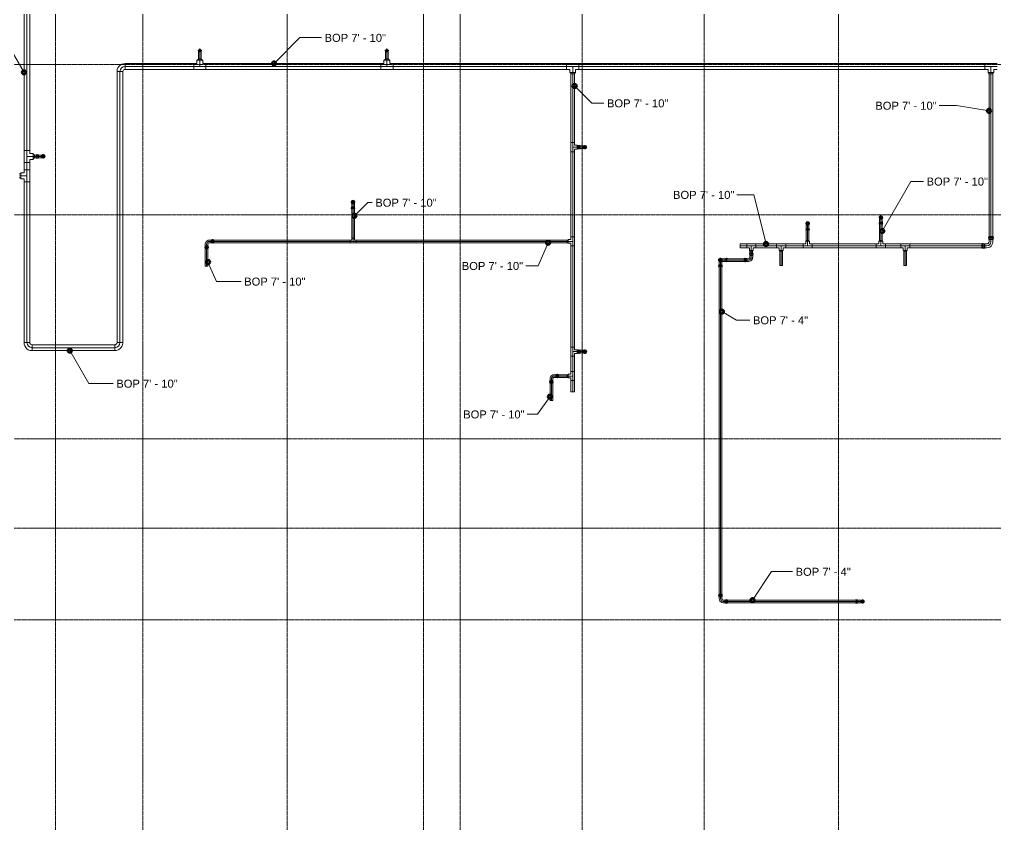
# Model space of a CAD drawing. Header units: inches. Extents: x -3648 to 241, y -496 to 1784.
# Drawn here: x -3072.6 to -2592.8, y -100.6 to 295 of the extents above; entities that cross this region are included whole.
import ezdxf

# ---------------------------------------------------------------- set-up
doc = ezdxf.new("R2010")
doc.units = ezdxf.units.IN
doc.header["$MEASUREMENT"] = 0
doc.linetypes.add('Grid Line', pattern=[0.875, 0.5, -0.125, 0.125, -0.125])
for name, color, linetype, lineweight in [('G-ANNO-DIMS', 251, 'Continuous', 9), ('P-PIPE', 1, 'Continuous', 9), ('P-PIPE-CNTR', 1, 'Continuous', 9), ('S-GRID', 8, 'Continuous', 9)]:
    doc.layers.add(name, color=color, linetype=linetype, lineweight=lineweight)
doc.styles.add('Arial', font='arial.ttf', dxfattribs={"height": 3.934132})

# ---------------------------------------------------------------- blocks, each defined once
blk = doc.blocks.new('Victaulic-VicPress316-Elbow 90-45deg Style P568_P571 - Standard-V2-THIRD LEVEL')
at = {"layer": 'P-PIPE'}
for p, q in [((-3203.81, 730.05), (-3203.81, 729.6)), ((-3203.7, 731.1), (-3203.7, 730.16)), ((-3203.7, 730.27), (-3203.7, 728.97)), ((-3203.05, 730.16), (-3203.7, 730.16)), ((-3203.7, 730.16), (-3203.05, 730.16)), ((-3203.05, 732.49), (-3203.05, 732.49)), ((-3203.05, 732.49), (-3203.05, 731.1)), ((-3203.05, 731.1), (-3203.05, 730.16)), ((-3203.05, 730.27), (-3203.05, 730.27)), ((-3203.05, 730.27), (-3203.05, 730.27)), ((-3202.39, 730.16), (-3203.05, 730.16)), ((-3203.05, 730.16), (-3202.39, 730.16)), ((-3203.05, 729.6), (-3203.05, 729.6)), ((-3203.05, 729.6), (-3203.05, 729.6)), ((-3202.39, 730.16), (-3202.39, 731.1)), ((-3202.39, 728.97), (-3202.39, 730.27)), ((-3202.28, 729.6), (-3202.28, 730.05)), ((-3203.81, 729.31), (-3203.81, 728.97)), ((-3203.05, 729.31), (-3203.05, 729.31)), ((-3203.05, 729.31), (-3203.05, 729.31)), ((-3203.05, 728.97), (-3203.05, 728.97)), ((-3203.05, 728.97), (-3203.05, 728.97)), ((-3203.05, 728.97), (-3203.05, 728.97)), ((-3203.05, 728.97), (-3203.05, 728.97)), ((-3202.28, 728.97), (-3202.28, 729.31))]:
    blk.add_line(p, q, dxfattribs=at)
at = {"layer": 'P-PIPE', "flags": 128}
for points in [[(-3203.05, 733.4), (-3203.45, 733.31), (-3203.76, 733.05), (-3203.94, 732.68), (-3203.93, 732.27), (-3203.75, 731.91), (-3203.42, 731.66), (-3203.05, 731.58)], [(-3203.81, 729.31), (-3203.93, 729.38), (-3203.94, 729.51), (-3203.83, 729.6), (-3203.81, 729.6)], [(-3203.05, 733.26), (-3203.41, 733.16), (-3203.69, 732.91), (-3203.81, 732.56), (-3203.75, 732.19), (-3203.52, 731.89), (-3203.18, 731.74), (-3203.05, 731.72)], [(-3203.81, 730.05), (-3203.72, 730.25), (-3203.7, 730.27)], [(-3203.81, 729.6), (-3203.72, 729.6), (-3203.47, 729.6), (-3203.11, 729.6), (-3203.05, 729.6)], [(-3203.05, 729.6), (-3203.41, 729.6), (-3203.69, 729.6), (-3203.81, 729.6), (-3203.81, 729.6)], [(-3203.7, 732.49), (-3203.7, 732.4), (-3203.7, 732.13), (-3203.7, 731.73), (-3203.7, 731.24), (-3203.7, 731.1)], [(-3203.05, 731.58), (-3202.65, 731.67), (-3202.33, 731.93), (-3202.15, 732.3), (-3202.16, 732.71), (-3202.35, 733.07), (-3202.67, 733.32), (-3203.05, 733.4)], [(-3203.05, 731.72), (-3202.68, 731.82), (-3202.41, 732.07), (-3202.28, 732.42), (-3202.34, 732.79), (-3202.57, 733.09), (-3202.91, 733.24), (-3203.05, 733.26)], [(-3202.28, 729.6), (-3202.37, 729.6), (-3202.62, 729.6), (-3202.98, 729.6), (-3203.05, 729.6)], [(-3203.05, 729.6), (-3202.68, 729.6), (-3202.41, 729.6), (-3202.28, 729.6), (-3202.28, 729.6)], [(-3202.39, 731.1), (-3202.39, 731.6), (-3202.39, 732.03), (-3202.39, 732.34), (-3202.39, 732.48), (-3202.39, 732.49)], [(-3202.39, 730.27), (-3202.28, 730.08), (-3202.28, 730.05)], [(-3202.28, 729.6), (-3202.16, 729.53), (-3202.15, 729.39), (-3202.26, 729.31), (-3202.28, 729.31)], [(-3203.81, 729.31), (-3203.72, 729.31), (-3203.47, 729.31), (-3203.11, 729.31), (-3203.05, 729.31)], [(-3203.05, 729.31), (-3203.41, 729.31), (-3203.69, 729.31), (-3203.81, 729.31), (-3203.81, 729.31)], [(-3202.28, 729.31), (-3202.37, 729.31), (-3202.62, 729.31), (-3202.98, 729.31), (-3203.05, 729.31)], [(-3203.05, 729.31), (-3202.68, 729.31), (-3202.41, 729.31), (-3202.28, 729.31), (-3202.28, 729.31)]]:
    blk.add_lwpolyline(points, dxfattribs=at)
at = {"layer": 'P-PIPE'}
for radius, start, end in [(0.767, 90, 270), (0.767, 90, 270), (0.767, 90, 270), (0.658, 90, 270), (0.658, 90, 270), (0.658, 90, 180), (0.658, 180, 270), (0.766, 270, 90), (0.766, 270, 90), (0.766, 270, 90), (0.658, 270, 90), (0.657, 270, 90), (0.658, 0, 90), (0.658, 270, 0)]:
    blk.add_arc((-3203.05, 732.49), radius, start, end, dxfattribs=at)
blk = doc.blocks.new('Victaulic-VicPress316-Elbow 90-45deg Style P568_P571 - Standard-523083-THIRD LEVEL')
at = {"layer": 'P-PIPE'}
for p, q in [((-3178.28, 1233.46), (-3178.28, 1232.52)), ((-3177.63, 1234.85), (-3177.63, 1234.85)), ((-3177.63, 1233.46), (-3177.63, 1234.85)), ((-3177.63, 1233.46), (-3177.63, 1232.52)), ((-3176.97, 1232.52), (-3176.97, 1233.46)), ((-3178.39, 1232.42), (-3178.39, 1231.96)), ((-3178.39, 1231.67), (-3178.39, 1231.33)), ((-3178.28, 1232.63), (-3178.28, 1231.33)), ((-3178.28, 1232.52), (-3177.63, 1232.52)), ((-3177.63, 1232.52), (-3178.28, 1232.52)), ((-3177.63, 1232.63), (-3177.63, 1232.63)), ((-3177.63, 1232.63), (-3177.63, 1232.63)), ((-3177.63, 1232.52), (-3176.97, 1232.52)), ((-3176.97, 1232.52), (-3177.63, 1232.52)), ((-3177.63, 1231.96), (-3177.63, 1231.96)), ((-3177.63, 1231.96), (-3177.63, 1231.96)), ((-3177.63, 1231.67), (-3177.63, 1231.67)), ((-3177.63, 1231.67), (-3177.63, 1231.67)), ((-3177.63, 1231.33), (-3177.63, 1231.33)), ((-3177.63, 1231.33), (-3177.63, 1231.33)), ((-3177.63, 1231.33), (-3177.63, 1231.33)), ((-3177.63, 1231.33), (-3177.63, 1231.33)), ((-3176.97, 1231.33), (-3176.97, 1232.63)), ((-3176.86, 1231.96), (-3176.86, 1232.42)), ((-3176.86, 1231.33), (-3176.86, 1231.67))]:
    blk.add_line(p, q, dxfattribs=at)
at = {"layer": 'P-PIPE', "flags": 128}
for points in [[(-3177.63, 1235.77), (-3178.02, 1235.67), (-3178.34, 1235.42), (-3178.52, 1235.05), (-3178.51, 1234.64), (-3178.32, 1234.27), (-3178, 1234.02), (-3177.63, 1233.94)], [(-3177.63, 1235.62), (-3177.99, 1235.53), (-3178.27, 1235.28), (-3178.39, 1234.92), (-3178.33, 1234.55), (-3178.1, 1234.25), (-3177.76, 1234.1), (-3177.63, 1234.09)], [(-3178.28, 1234.85), (-3178.28, 1234.76), (-3178.28, 1234.5), (-3178.28, 1234.09), (-3178.28, 1233.61), (-3178.28, 1233.46)], [(-3177.63, 1233.94), (-3177.23, 1234.04), (-3176.91, 1234.29), (-3176.73, 1234.66), (-3176.74, 1235.07), (-3176.93, 1235.44), (-3177.25, 1235.69), (-3177.63, 1235.77)], [(-3177.63, 1234.09), (-3177.26, 1234.18), (-3176.98, 1234.43), (-3176.86, 1234.79), (-3176.92, 1235.16), (-3177.15, 1235.46), (-3177.49, 1235.61), (-3177.63, 1235.62)], [(-3176.97, 1233.46), (-3176.97, 1233.96), (-3176.97, 1234.39), (-3176.97, 1234.7), (-3176.97, 1234.85), (-3176.97, 1234.85)], [(-3178.39, 1231.67), (-3178.51, 1231.74), (-3178.52, 1231.88), (-3178.41, 1231.96), (-3178.39, 1231.96)], [(-3178.39, 1232.42), (-3178.3, 1232.62), (-3178.28, 1232.63)], [(-3178.39, 1231.96), (-3178.3, 1231.96), (-3178.05, 1231.96), (-3177.69, 1231.96), (-3177.63, 1231.96)], [(-3177.63, 1231.96), (-3177.99, 1231.96), (-3178.27, 1231.96), (-3178.39, 1231.96), (-3178.39, 1231.96)], [(-3178.39, 1231.67), (-3178.3, 1231.67), (-3178.05, 1231.67), (-3177.69, 1231.67), (-3177.63, 1231.67)], [(-3177.63, 1231.67), (-3177.99, 1231.67), (-3178.27, 1231.67), (-3178.39, 1231.67), (-3178.39, 1231.67)], [(-3176.86, 1231.96), (-3176.95, 1231.96), (-3177.2, 1231.96), (-3177.56, 1231.96), (-3177.63, 1231.96)], [(-3177.63, 1231.96), (-3177.26, 1231.96), (-3176.98, 1231.96), (-3176.86, 1231.96), (-3176.86, 1231.96)], [(-3176.86, 1231.67), (-3176.95, 1231.67), (-3177.2, 1231.67), (-3177.56, 1231.67), (-3177.63, 1231.67)], [(-3177.63, 1231.67), (-3177.26, 1231.67), (-3176.98, 1231.67), (-3176.86, 1231.67), (-3176.86, 1231.67)], [(-3176.97, 1232.63), (-3176.86, 1232.44), (-3176.86, 1232.42)], [(-3176.86, 1231.96), (-3176.74, 1231.9), (-3176.73, 1231.76), (-3176.84, 1231.67), (-3176.86, 1231.67)]]:
    blk.add_lwpolyline(points, dxfattribs=at)
at = {"layer": 'P-PIPE'}
for radius, start, end in [(0.766, 90, 270), (0.766, 90, 270), (0.766, 90, 270), (0.658, 90, 270), (0.657, 90, 270), (0.658, 90, 180), (0.658, 180, 270), (0.767, 270, 90), (0.767, 270, 90), (0.767, 270, 90), (0.658, 270, 90), (0.658, 270, 90), (0.658, 0, 90), (0.658, 270, 0)]:
    blk.add_arc((-3177.63, 1234.85), radius, start, end, dxfattribs=at)
blk = doc.blocks.new('Victaulic-VicPress316-Elbow 90-45deg Style P568_P571 - Standard-V1-THIRD LEVEL')
at = {"layer": 'P-PIPE'}
for p, q in [((-3.18, 0.77), (-3.52, 0.77)), ((-3.52, 0.77), (-3.52, -0.77)), ((-3.52, -0.77), (-3.52, 0.77)), ((-2.22, 0.66), (-3.52, 0.66)), ((-3.52, -0.66), (-3.52, 0.66)), ((-3.52, 0.66), (-3.52, -0.66)), ((-3.18, -0.77), (-3.18, 0.77)), ((-3.18, 0.77), (-3.18, -0.77)), ((-2.44, 0.77), (-2.89, 0.77)), ((-2.89, -0.77), (-2.89, 0.77)), ((-2.89, 0.77), (-2.89, -0.77)), ((-1.39, 0.66), (-2.33, 0.66)), ((-2.33, 0), (-2.33, 0.66)), ((-2.33, 0.66), (-2.33, 0)), ((-2.22, -0.66), (-2.22, 0.66)), ((-2.22, 0.66), (-2.22, -0.66)), ((-0.77, 3.52), (-0.77, 3.18)), ((0.77, 3.52), (-0.77, 3.52)), ((-0.77, 3.52), (0.77, 3.52)), ((-0.77, 3.18), (0.77, 3.18)), ((0.77, 3.18), (-0.77, 3.18)), ((-0.77, 2.89), (-0.77, 2.44)), ((-0.77, 2.89), (0.77, 2.89)), ((0.77, 2.89), (-0.77, 2.89)), ((-0.66, 3.52), (-0.66, 2.22)), ((-0.66, 3.52), (0.66, 3.52)), ((0.66, 3.52), (-0.66, 3.52)), ((-0.66, 2.33), (-0.66, 1.39)), ((0, 2.33), (-0.66, 2.33)), ((-0.66, 2.33), (0, 2.33)), ((-0.66, 2.22), (0.66, 2.22)), ((0.66, 2.22), (-0.66, 2.22)), ((0, 2.33), (0.66, 2.33)), ((0.66, 2.33), (0, 2.33)), ((0, 1.39), (0, 2.33)), ((0.66, 2.22), (0.66, 3.52)), ((0.66, 1.39), (0.66, 2.33)), ((0.77, 3.18), (0.77, 3.52)), ((0.77, 2.44), (0.77, 2.89)), ((-3.52, -0.66), (-2.22, -0.66)), ((-3.52, -0.77), (-3.18, -0.77)), ((-2.89, -0.77), (-2.44, -0.77)), ((-2.33, 0), (-2.33, -0.66)), ((-2.33, -0.66), (-2.33, 0)), ((-1.39, 0), (-2.33, 0)), ((-2.33, -0.66), (-1.39, -0.66))]:
    blk.add_line(p, q, dxfattribs=at)
at = {"layer": 'P-PIPE', "flags": 128}
for points in [[(-3.18, 0.77), (-3.11, 0.89), (-2.98, 0.9), (-2.89, 0.79), (-2.89, 0.77)], [(-3.18, 0.77), (-3.18, 0.67), (-3.18, 0.42), (-3.18, 0.07), (-3.18, -0.3), (-3.18, -0.6), (-3.18, -0.75), (-3.18, -0.77)], [(-3.18, -0.77), (-3.18, -0.67), (-3.18, -0.42), (-3.18, -0.07), (-3.18, 0.3), (-3.18, 0.6), (-3.18, 0.75), (-3.18, 0.77)], [(-2.89, -0.77), (-2.89, -0.67), (-2.89, -0.42), (-2.89, -0.07), (-2.89, 0.3), (-2.89, 0.6), (-2.89, 0.75), (-2.89, 0.77)], [(-2.89, 0.77), (-2.89, 0.67), (-2.89, 0.42), (-2.89, 0.07), (-2.89, -0.3), (-2.89, -0.6), (-2.89, -0.75), (-2.89, -0.77)], [(-2.44, 0.77), (-2.24, 0.68), (-2.22, 0.66)], [(-0.66, 1.39), (-0.75, 1.04), (-1, 0.77), (-1.35, 0.66), (-1.39, 0.66)], [(-1.39, -0.66), (-0.78, -0.56), (-0.23, -0.29), (0.22, 0.13), (0.53, 0.67), (0.65, 1.27), (0.66, 1.39)], [(-0.77, 2.89), (-0.89, 2.96), (-0.9, 3.1), (-0.79, 3.18), (-0.77, 3.18)], [(0.77, 3.18), (0.67, 3.18), (0.42, 3.18), (0.07, 3.18), (-0.3, 3.18), (-0.6, 3.18), (-0.75, 3.18), (-0.77, 3.18)], [(-0.77, 3.18), (-0.67, 3.18), (-0.42, 3.18), (-0.07, 3.18), (0.3, 3.18), (0.6, 3.18), (0.75, 3.18), (0.77, 3.18)], [(-0.77, 2.89), (-0.67, 2.89), (-0.42, 2.89), (-0.07, 2.89), (0.3, 2.89), (0.6, 2.89), (0.75, 2.89), (0.77, 2.89)], [(0.77, 2.89), (0.67, 2.89), (0.42, 2.89), (0.07, 2.89), (-0.3, 2.89), (-0.6, 2.89), (-0.75, 2.89), (-0.77, 2.89)], [(-0.66, 2.22), (-0.77, 2.41), (-0.77, 2.44)], [(0.77, 2.44), (0.68, 2.24), (0.66, 2.22)], [(0.77, 3.18), (0.89, 3.11), (0.9, 2.98), (0.79, 2.89), (0.77, 2.89)], [(-2.89, -0.77), (-2.96, -0.89), (-3.1, -0.9), (-3.18, -0.79), (-3.18, -0.77)], [(-2.22, -0.66), (-2.41, -0.77), (-2.44, -0.77)]]:
    blk.add_lwpolyline(points, dxfattribs=at)
at = {"layer": 'P-PIPE'}
blk.add_arc((-1.39, 1.39), 1.39, 270, 0, dxfattribs=at)
blk = doc.blocks.new('Elbow - Welded - Generic - Standard-1127339-THIRD LEVEL')
at = {"layer": 'P-PIPE'}
for p, q in [((-2.52, -1.44), (-2.52, 1.44)), ((-2.52, 1.44), (-2.52, -1.44)), ((1.44, 2.52), (-1.44, 2.52)), ((-1.44, 2.52), (1.44, 2.52))]:
    blk.add_line(p, q, dxfattribs=at)
at = {"layer": 'P-PIPE', "flags": 128}
for points in [[(-1.44, 2.52), (-1.53, 2.08), (-1.79, 1.72), (-2.18, 1.49), (-2.52, 1.44)], [(-2.52, -1.44), (-1.67, -1.34), (-0.85, -1.07), (-0.12, -0.62), (0.51, -0.03), (0.99, 0.68), (1.3, 1.48), (1.43, 2.33), (1.44, 2.52)]]:
    blk.add_lwpolyline(points, dxfattribs=at)
blk = doc.blocks.new('Victaulic-VicPress316-Elbow 90-45deg Style P568_P571 - Standard-1125944-THIRD LEVEL')
at = {"layer": 'P-PIPE'}
for p, q in [((-4.17, 1.06), (-4.55, 1.06)), ((-4.55, 1.06), (-4.55, -1.06)), ((-4.55, -1.06), (-4.55, 1.06)), ((-3.07, 0.95), (-4.55, 0.95)), ((-4.55, -0.95), (-4.55, 0.95)), ((-4.55, 0.95), (-4.55, -0.95)), ((-4.17, -1.06), (-4.17, 1.06)), ((-4.17, 1.06), (-4.17, -1.06)), ((-3.29, 1.06), (-3.85, 1.06)), ((-3.85, -1.06), (-3.85, 1.06)), ((-3.85, 1.06), (-3.85, -1.06)), ((-2.02, 0.95), (-3.18, 0.95)), ((-3.18, 0), (-3.18, 0.95)), ((-3.18, 0.95), (-3.18, 0)), ((-3.07, -0.95), (-3.07, 0.95)), ((-3.07, 0.95), (-3.07, -0.95)), ((-1.06, 4.55), (-1.06, 4.17)), ((1.06, 4.55), (-1.06, 4.55)), ((-1.06, 4.55), (1.06, 4.55)), ((-1.06, 4.17), (1.06, 4.17)), ((1.06, 4.17), (-1.06, 4.17)), ((-1.06, 3.85), (-1.06, 3.29)), ((-1.06, 3.85), (1.06, 3.85)), ((1.06, 3.85), (-1.06, 3.85)), ((-0.95, 4.55), (-0.95, 3.07)), ((-0.95, 4.55), (0.95, 4.55)), ((0.95, 4.55), (-0.95, 4.55)), ((-0.95, 3.18), (-0.95, 2.02)), ((0, 3.18), (-0.95, 3.18)), ((-0.95, 3.18), (0, 3.18)), ((-0.95, 3.07), (0.95, 3.07)), ((0.95, 3.07), (-0.95, 3.07)), ((0, 3.18), (0.95, 3.18)), ((0.95, 3.18), (0, 3.18)), ((0, 2.02), (0, 3.18)), ((0.95, 3.07), (0.95, 4.55)), ((0.95, 2.02), (0.95, 3.18)), ((1.06, 4.17), (1.06, 4.55)), ((1.06, 3.29), (1.06, 3.85)), ((-4.55, -0.95), (-3.07, -0.95)), ((-4.55, -1.06), (-4.17, -1.06)), ((-3.85, -1.06), (-3.29, -1.06)), ((-3.18, 0), (-3.18, -0.95)), ((-3.18, -0.95), (-3.18, 0)), ((-2.02, 0), (-3.18, 0)), ((-3.18, -0.95), (-2.02, -0.95))]:
    blk.add_line(p, q, dxfattribs=at)
at = {"layer": 'P-PIPE', "flags": 128}
for points in [[(-4.17, 1.06), (-4.1, 1.2), (-3.94, 1.21), (-3.85, 1.08), (-3.85, 1.06)], [(-4.17, 1.06), (-4.17, 0.97), (-4.17, 0.71), (-4.17, 0.32), (-4.17, -0.12), (-4.17, -0.54), (-4.17, -0.86), (-4.17, -1.04), (-4.17, -1.06)], [(-4.17, -1.06), (-4.17, -0.97), (-4.17, -0.71), (-4.17, -0.32), (-4.17, 0.12), (-4.17, 0.54), (-4.17, 0.86), (-4.17, 1.04), (-4.17, 1.06)], [(-3.85, -1.06), (-3.85, -0.97), (-3.85, -0.71), (-3.85, -0.32), (-3.85, 0.12), (-3.85, 0.54), (-3.85, 0.86), (-3.85, 1.04), (-3.85, 1.06)], [(-3.85, 1.06), (-3.85, 0.97), (-3.85, 0.71), (-3.85, 0.32), (-3.85, -0.12), (-3.85, -0.54), (-3.85, -0.86), (-3.85, -1.04), (-3.85, -1.06)], [(-3.29, 1.06), (-3.09, 0.97), (-3.07, 0.95)], [(-0.95, 2.02), (-1.04, 1.58), (-1.3, 1.22), (-1.69, 1), (-2.02, 0.95)], [(-2.02, -0.95), (-1.28, -0.86), (-0.59, -0.58), (0.02, -0.15), (0.49, 0.43), (0.81, 1.1), (0.94, 1.83), (0.95, 2.02)], [(-1.06, 3.85), (-1.2, 3.92), (-1.21, 4.08), (-1.08, 4.17), (-1.06, 4.17)], [(1.06, 4.17), (0.97, 4.17), (0.71, 4.17), (0.32, 4.17), (-0.12, 4.17), (-0.54, 4.17), (-0.86, 4.17), (-1.04, 4.17), (-1.06, 4.17)], [(-1.06, 4.17), (-0.97, 4.17), (-0.71, 4.17), (-0.32, 4.17), (0.12, 4.17), (0.54, 4.17), (0.86, 4.17), (1.04, 4.17), (1.06, 4.17)], [(-1.06, 3.85), (-0.97, 3.85), (-0.71, 3.85), (-0.32, 3.85), (0.12, 3.85), (0.54, 3.85), (0.86, 3.85), (1.04, 3.85), (1.06, 3.85)], [(1.06, 3.85), (0.97, 3.85), (0.71, 3.85), (0.32, 3.85), (-0.12, 3.85), (-0.54, 3.85), (-0.86, 3.85), (-1.04, 3.85), (-1.06, 3.85)], [(-0.95, 3.07), (-1.06, 3.26), (-1.06, 3.29)], [(1.06, 3.29), (0.97, 3.09), (0.95, 3.07)], [(1.06, 4.17), (1.2, 4.1), (1.21, 3.94), (1.08, 3.85), (1.06, 3.85)], [(-3.85, -1.06), (-3.92, -1.2), (-4.08, -1.21), (-4.17, -1.08), (-4.17, -1.06)], [(-3.07, -0.95), (-3.26, -1.06), (-3.29, -1.06)]]:
    blk.add_lwpolyline(points, dxfattribs=at)
at = {"layer": 'P-PIPE'}
blk.add_arc((-2.02, 2.02), 2.02, 270, 0, dxfattribs=at)

msp = doc.modelspace()

# ---------------------------------------------------------------- linework, layer by layer
at = {"layer": 'G-ANNO-DIMS'}
for p, q in [((-3070.43, 269.05), (-3079.91, 285.47)), ((-2947.51, 273.44), (-2934.8, 286.14)), ((-2934.8, 286.14), (-2924.15, 286.14)), ((-2799.7, 262.4), (-2791.24, 253.94)), ((-2791.24, 253.94), (-2785.31, 253.94)), ((-2611.99, 252.78), (-2620.43, 252.78)), ((-2595.95, 250.16), (-2611.99, 252.78)), ((-2648.49, 191.07), (-2634.39, 215.5)), ((-2634.39, 215.5), (-2628.16, 215.5)), ((-2711.53, 208.95), (-2719.88, 208.95)), ((-2705.61, 184.75), (-2711.53, 208.95)), ((-2907.99, 198.54), (-2901.42, 205.11)), ((-2901.42, 205.11), (-2899.23, 205.11)), ((-2812.77, 185.34), (-2817.6, 174.01)), ((-2979.99, 175.86), (-2975.86, 166.33)), ((-2817.6, 174.01), (-2823.75, 174.01)), ((-2975.86, 166.33), (-2963.69, 166.33)), ((-2727.34, 151.49), (-2720.13, 147.32)), ((-2720.13, 147.32), (-2713.54, 147.32)), ((-3047.92, 132.3), (-3038.6, 116.16)), ((-3038.6, 116.16), (-3026.56, 116.16)), ((-2811.81, 109.68), (-2817.89, 101.05)), ((-2817.89, 101.05), (-2823.04, 101.05)), ((-2712.24, 9.66), (-2702.84, 23.69)), ((-2702.84, 23.69), (-2692.56, 23.69))]:
    msp.add_line(p, q, dxfattribs=at)
at = {"layer": 'G-ANNO-DIMS', "lineweight": 50}
for centre in [(-2947.51, 273.44), (-3070.43, 269.05), (-2799.7, 262.4), (-2595.95, 250.16), (-2907.99, 198.54), (-2648.49, 191.07), (-2812.77, 185.34), (-2705.61, 184.75), (-2979.99, 175.86), (-2727.34, 151.49), (-3047.92, 132.3), (-2811.81, 109.68), (-2712.24, 9.66)]:
    msp.add_circle(centre, 1, dxfattribs=at)
at = {"layer": 'P-PIPE'}
for p, q in [((-3070.43, 396.75), (-3070.43, 230.73)), ((-3067.56, 230.73), (-3067.56, 396.75)), ((-2984.66, 279.74), (-2984.66, 275.65)), ((-2984.66, 279.74), (-2983.34, 279.74)), ((-2983.34, 275.65), (-2983.34, 279.74)), ((-2892.66, 279.74), (-2892.66, 275.65)), ((-2892.66, 279.74), (-2891.34, 279.74)), ((-2891.34, 275.65), (-2891.34, 279.74)), ((-2985.44, 274.99), (-2985.44, 273.44)), ((-2982.56, 274.99), (-2985.44, 274.99)), ((-2985.44, 274.99), (-2982.56, 274.99)), ((-2984.56, 275.65), (-2985.31, 274.99)), ((-2984.66, 275.65), (-2983.34, 275.65)), ((-2982.69, 274.99), (-2983.44, 275.65)), ((-2982.56, 273.44), (-2982.56, 274.99)), ((-2893.44, 274.99), (-2893.44, 273.44)), ((-2890.56, 274.99), (-2893.44, 274.99)), ((-2893.44, 274.99), (-2890.56, 274.99)), ((-2892.56, 275.65), (-2893.31, 274.99)), ((-2892.66, 275.65), (-2891.34, 275.65)), ((-2890.69, 274.99), (-2891.44, 275.65)), ((-2890.56, 273.44), (-2890.56, 274.99)), ((-3024.7, 269.48), (-3024.7, 136.25)), ((-3024.7, 269.48), (-3021.83, 269.48)), ((-3021.83, 136.25), (-3021.83, 269.48)), ((-2986.99, 273.44), (-3020.74, 273.44)), ((-3020.74, 273.44), (-3020.74, 270.56)), ((-3020.74, 270.56), (-2986.99, 270.56)), ((-2985.44, 273.44), (-2986.99, 273.44)), ((-2986.99, 273.44), (-2986.99, 270.56)), ((-2986.99, 270.56), (-2986.99, 273.44)), ((-2986.99, 273.44), (-2986.99, 270.56)), ((-2986.99, 270.56), (-2981.01, 270.56)), ((-2981.01, 273.44), (-2982.56, 273.44)), ((-2981.01, 273.44), (-2981.01, 270.56)), ((-2981.01, 270.56), (-2981.01, 273.44)), ((-2894.99, 273.44), (-2981.01, 273.44)), ((-2981.01, 270.56), (-2981.01, 273.44)), ((-2981.01, 270.56), (-2894.99, 270.56)), ((-2893.44, 273.44), (-2894.99, 273.44)), ((-2894.99, 273.44), (-2894.99, 270.56)), ((-2894.99, 270.56), (-2894.99, 273.44)), ((-2894.99, 270.56), (-2894.99, 273.44)), ((-2894.99, 270.56), (-2889.01, 270.56)), ((-2889.01, 273.44), (-2890.56, 273.44)), ((-2889.01, 273.44), (-2889.01, 270.56)), ((-2889.01, 270.56), (-2889.01, 273.44)), ((-2803.64, 273.44), (-2889.01, 273.44)), ((-2889.01, 270.56), (-2889.01, 273.44)), ((-2889.01, 270.56), (-2803.64, 270.56)), ((-2797.66, 273.44), (-2803.64, 273.44)), ((-2803.64, 270.56), (-2803.64, 273.44)), ((-2803.64, 273.44), (-2803.64, 270.56)), ((-2803.64, 270.56), (-2803.64, 273.44)), ((-2803.64, 270.56), (-2802.09, 270.56)), ((-2802.09, 270.56), (-2802.09, 269.01)), ((-2799.21, 269.01), (-2802.09, 269.01)), ((-2802.09, 269.01), (-2799.21, 269.01)), ((-2801.96, 269.01), (-2801.46, 268.35)), ((-2799.84, 268.35), (-2799.34, 269.01)), ((-2799.21, 270.56), (-2797.66, 270.56)), ((-2799.21, 269.01), (-2799.21, 270.56)), ((-2797.66, 270.56), (-2797.66, 273.44)), ((-2797.66, 273.44), (-2797.66, 270.56)), ((-2597.99, 273.44), (-2797.66, 273.44)), ((-2797.66, 270.56), (-2797.66, 273.44)), ((-2797.66, 270.56), (-2597.99, 270.56)), ((-2592.01, 273.44), (-2597.99, 273.44)), ((-2597.99, 270.56), (-2597.99, 273.44)), ((-2597.99, 273.44), (-2597.99, 270.56)), ((-2597.99, 270.56), (-2597.99, 273.44)), ((-2597.99, 270.56), (-2596.44, 270.56)), ((-2596.44, 270.56), (-2596.44, 269.01)), ((-2593.56, 269.01), (-2596.44, 269.01)), ((-2596.44, 269.01), (-2593.56, 269.01)), ((-2596.31, 269.01), (-2595.81, 268.35)), ((-2594.19, 268.35), (-2593.69, 269.01)), ((-2593.56, 270.56), (-2592.01, 270.56)), ((-2593.56, 269.01), (-2593.56, 270.56)), ((-2801.6, 268.35), (-2801.6, 234.55)), ((-2801.6, 268.35), (-2799.7, 268.35)), ((-2799.7, 234.55), (-2799.7, 268.35)), ((-2595.95, 268.35), (-2595.95, 186.98)), ((-2594.05, 268.35), (-2595.95, 268.35)), ((-2594.05, 186.98), (-2594.05, 268.35)), ((-3070.43, 230.73), (-3070.43, 224.75)), ((-3067.56, 230.73), (-3070.43, 230.73)), ((-3070.43, 230.73), (-3067.56, 230.73)), ((-3070.43, 230.73), (-3067.56, 230.73)), ((-3067.56, 229.18), (-3067.56, 230.73)), ((-2801.6, 234.55), (-2801.6, 230.06)), ((-2799.7, 234.55), (-2801.6, 234.55)), ((-2801.6, 234.55), (-2799.7, 234.55)), ((-2801.6, 234.55), (-2799.7, 234.55)), ((-2799.7, 233.26), (-2799.7, 234.55)), ((-2798.41, 233.26), (-2799.7, 233.26)), ((-2799.7, 230.06), (-2799.7, 231.35)), ((-2799.7, 231.35), (-2798.41, 231.35)), ((-2798.41, 231.35), (-2798.41, 233.26)), ((-2798.41, 233.26), (-2798.41, 231.35)), ((-2798, 232.87), (-2798.41, 233.12)), ((-2798.41, 231.49), (-2798, 231.74)), ((-2796.98, 232.96), (-2798, 232.96)), ((-2798, 231.65), (-2798, 232.96)), ((-2798, 231.65), (-2796.98, 231.65)), ((-2796.98, 231.65), (-2796.98, 232.96)), ((-3066.01, 229.18), (-3067.56, 229.18)), ((-3067.56, 224.75), (-3067.56, 226.31)), ((-3067.56, 226.31), (-3066.01, 226.31)), ((-3066.01, 229.18), (-3066.01, 226.31)), ((-3066.01, 226.31), (-3066.01, 229.18)), ((-3065.35, 228.31), (-3066.01, 229.06)), ((-3066.01, 226.43), (-3065.35, 227.18)), ((-3063.33, 228.4), (-3065.35, 228.4)), ((-3065.35, 228.4), (-3065.35, 227.09)), ((-3065.35, 227.09), (-3063.33, 227.09)), ((-3063.33, 228.4), (-3063.33, 227.09)), ((-2799.7, 230.06), (-2801.6, 230.06)), ((-2801.6, 230.06), (-2799.7, 230.06)), ((-2801.6, 230.06), (-2801.6, 188.24)), ((-2801.6, 230.06), (-2799.7, 230.06)), ((-2799.7, 188.24), (-2799.7, 230.06)), ((-3067.56, 224.75), (-3070.43, 224.75)), ((-3070.43, 224.75), (-3067.56, 224.75)), ((-3070.43, 224.75), (-3070.43, 221.2)), ((-3067.56, 224.75), (-3070.43, 224.75)), ((-3067.56, 221.2), (-3070.43, 221.2)), ((-3070.43, 221.2), (-3070.43, 219.65)), ((-3070.43, 221.2), (-3067.56, 221.2)), ((-3067.56, 221.2), (-3070.43, 221.2)), ((-3067.56, 221.2), (-3067.56, 224.75)), ((-3067.56, 215.22), (-3067.56, 221.2)), ((-3071.99, 219.52), (-3072.65, 219.02)), ((-3072.65, 217.4), (-3071.99, 216.9)), ((-3070.43, 219.65), (-3071.99, 219.65)), ((-3071.99, 219.65), (-3071.99, 216.77)), ((-3071.99, 216.77), (-3071.99, 219.65)), ((-3071.99, 216.77), (-3070.43, 216.77)), ((-3070.43, 216.77), (-3070.43, 215.22)), ((-3070.43, 215.22), (-3067.56, 215.22)), ((-3067.56, 215.22), (-3070.43, 215.22)), ((-3070.43, 215.22), (-3070.43, 136.25)), ((-3070.43, 215.22), (-3067.56, 215.22)), ((-3067.56, 136.25), (-3067.56, 215.22)), ((-2909.31, 202.97), (-2909.31, 187.5)), ((-2907.99, 202.97), (-2909.31, 202.97)), ((-2907.99, 187.5), (-2907.99, 202.97)), ((-2685.81, 192.47), (-2685.81, 186.45)), ((-2685.81, 192.47), (-2684.49, 192.47)), ((-2684.49, 186.45), (-2684.49, 192.47)), ((-2649.81, 195.47), (-2649.81, 186.45)), ((-2649.81, 195.47), (-2648.49, 195.47)), ((-2648.49, 186.45), (-2648.49, 195.47)), ((-2909.31, 187.5), (-2909.31, 186.66)), ((-2907.99, 187.5), (-2909.31, 187.5)), ((-2909.31, 187.5), (-2907.99, 187.5)), ((-2907.99, 187.5), (-2909.31, 187.5)), ((-2907.99, 186.66), (-2907.99, 187.5)), ((-2801.6, 188.24), (-2801.6, 186.95)), ((-2801.6, 188.24), (-2799.7, 188.24)), ((-2799.7, 188.24), (-2801.6, 188.24)), ((-2801.6, 188.24), (-2799.7, 188.24)), ((-2799.7, 183.76), (-2799.7, 188.24)), ((-2981.31, 183.67), (-2981.31, 173.8)), ((-2979.99, 183.67), (-2981.31, 183.67)), ((-2979.99, 173.8), (-2979.99, 183.67)), ((-2910.15, 186.66), (-2978.32, 186.66)), ((-2978.32, 185.34), (-2978.32, 186.66)), ((-2978.32, 185.34), (-2910.15, 185.34)), ((-2909.31, 186.66), (-2910.15, 186.66)), ((-2910.15, 186.66), (-2910.15, 185.34)), ((-2910.15, 185.34), (-2910.15, 186.66)), ((-2910.15, 185.34), (-2910.15, 186.66)), ((-2910.15, 185.34), (-2907.15, 185.34)), ((-2907.15, 186.66), (-2907.99, 186.66)), ((-2803.3, 186.66), (-2907.15, 186.66)), ((-2907.15, 185.34), (-2907.15, 186.66)), ((-2907.15, 186.66), (-2907.15, 185.34)), ((-2907.15, 185.34), (-2907.15, 186.66)), ((-2907.15, 185.34), (-2803.3, 185.34)), ((-2802.89, 186.81), (-2803.3, 186.56)), ((-2803.3, 185.34), (-2803.3, 186.66)), ((-2803.3, 185.44), (-2802.89, 185.19)), ((-2801.6, 186.95), (-2802.89, 186.95)), ((-2802.89, 185.05), (-2802.89, 186.95)), ((-2802.89, 186.95), (-2802.89, 185.05)), ((-2802.89, 185.05), (-2801.6, 185.05)), ((-2801.6, 185.05), (-2801.6, 183.76)), ((-2801.6, 183.76), (-2801.6, 134.05)), ((-2801.6, 183.76), (-2799.7, 183.76)), ((-2801.6, 183.76), (-2799.7, 183.76)), ((-2799.7, 183.76), (-2801.6, 183.76)), ((-2799.7, 134.05), (-2799.7, 183.76)), ((-2715.08, 184.75), (-2718.39, 184.75)), ((-2718.39, 184.75), (-2718.39, 182.85)), ((-2718.39, 182.85), (-2715.08, 182.85)), ((-2710.59, 184.76), (-2715.08, 184.76)), ((-2715.08, 182.85), (-2715.08, 184.76)), ((-2715.08, 184.76), (-2715.08, 182.85)), ((-2715.08, 184.75), (-2715.08, 182.85)), ((-2715.08, 182.85), (-2713.78, 182.85)), ((-2713.78, 182.85), (-2713.78, 181.56)), ((-2711.88, 182.85), (-2710.59, 182.85)), ((-2711.88, 181.56), (-2711.88, 182.85)), ((-2710.59, 182.85), (-2710.59, 184.76)), ((-2710.59, 184.76), (-2710.59, 182.85)), ((-2700.39, 184.75), (-2710.59, 184.75)), ((-2710.59, 184.75), (-2710.59, 182.85)), ((-2710.59, 182.85), (-2700.39, 182.85)), ((-2695.91, 184.76), (-2700.39, 184.76)), ((-2700.39, 182.85), (-2700.39, 184.76)), ((-2700.39, 184.76), (-2700.39, 182.85)), ((-2700.39, 184.75), (-2700.39, 182.85)), ((-2700.39, 182.85), (-2699.1, 182.85)), ((-2699.1, 182.85), (-2699.1, 181.56)), ((-2697.2, 182.85), (-2695.91, 182.85)), ((-2697.2, 181.56), (-2697.2, 182.85)), ((-2695.91, 182.85), (-2695.91, 184.76)), ((-2695.91, 184.76), (-2695.91, 182.85)), ((-2687.39, 184.75), (-2695.91, 184.75)), ((-2695.91, 184.75), (-2695.91, 182.85)), ((-2695.91, 182.85), (-2687.39, 182.85)), ((-2686.1, 184.76), (-2687.39, 184.76)), ((-2687.39, 184.76), (-2687.39, 182.85)), ((-2687.39, 182.85), (-2687.39, 184.76)), ((-2687.39, 184.75), (-2687.39, 182.85)), ((-2687.39, 182.85), (-2682.91, 182.85)), ((-2686.1, 186.05), (-2686.1, 184.76)), ((-2686.1, 186.05), (-2684.2, 186.05)), ((-2684.2, 186.05), (-2686.1, 186.05)), ((-2685.71, 186.45), (-2685.96, 186.05)), ((-2685.81, 186.45), (-2684.49, 186.45)), ((-2684.34, 186.05), (-2684.59, 186.45)), ((-2684.2, 184.76), (-2684.2, 186.05)), ((-2682.91, 184.76), (-2684.2, 184.76)), ((-2682.91, 184.76), (-2682.91, 182.85)), ((-2682.91, 182.85), (-2682.91, 184.76)), ((-2651.39, 184.75), (-2682.91, 184.75)), ((-2682.91, 184.75), (-2682.91, 182.85)), ((-2682.91, 182.85), (-2651.39, 182.85)), ((-2650.1, 184.76), (-2651.39, 184.76)), ((-2651.39, 184.76), (-2651.39, 182.85)), ((-2651.39, 182.85), (-2651.39, 184.76)), ((-2651.39, 184.75), (-2651.39, 182.85)), ((-2651.39, 182.85), (-2646.91, 182.85)), ((-2650.1, 186.05), (-2650.1, 184.76)), ((-2650.1, 186.05), (-2648.2, 186.05)), ((-2648.2, 186.05), (-2650.1, 186.05)), ((-2649.71, 186.45), (-2649.96, 186.05)), ((-2649.81, 186.45), (-2648.49, 186.45)), ((-2648.34, 186.05), (-2648.59, 186.45)), ((-2648.2, 184.76), (-2648.2, 186.05)), ((-2646.91, 184.76), (-2648.2, 184.76)), ((-2646.91, 184.76), (-2646.91, 182.85)), ((-2646.91, 182.85), (-2646.91, 184.76)), ((-2639.39, 184.75), (-2646.91, 184.75)), ((-2646.91, 184.75), (-2646.91, 182.85)), ((-2646.91, 182.85), (-2639.39, 182.85)), ((-2634.91, 184.76), (-2639.39, 184.76)), ((-2639.39, 182.85), (-2639.39, 184.76)), ((-2639.39, 184.76), (-2639.39, 182.85)), ((-2639.39, 184.75), (-2639.39, 182.85)), ((-2639.39, 182.85), (-2638.1, 182.85)), ((-2638.1, 182.85), (-2638.1, 181.56)), ((-2636.2, 182.85), (-2634.91, 182.85)), ((-2636.2, 181.56), (-2636.2, 182.85)), ((-2634.91, 182.85), (-2634.91, 184.76)), ((-2634.91, 184.76), (-2634.91, 182.85)), ((-2598.18, 184.75), (-2634.91, 184.75)), ((-2634.91, 184.75), (-2634.91, 182.85)), ((-2634.91, 182.85), (-2598.18, 182.85)), ((-2598.18, 184.75), (-2598.18, 182.85)), ((-2594.05, 186.98), (-2595.95, 186.98)), ((-2713.78, 181.56), (-2711.88, 181.56)), ((-2711.88, 181.56), (-2713.78, 181.56)), ((-2713.65, 181.56), (-2713.4, 181.15)), ((-2713.49, 181.15), (-2713.49, 179.13)), ((-2713.49, 181.15), (-2712.18, 181.15)), ((-2713.49, 179.13), (-2712.18, 179.13)), ((-2712.27, 181.15), (-2712.02, 181.56)), ((-2712.18, 179.13), (-2712.18, 181.15)), ((-2699.1, 181.56), (-2697.2, 181.56)), ((-2697.2, 181.56), (-2699.1, 181.56)), ((-2698.96, 181.56), (-2698.71, 181.15)), ((-2698.81, 181.15), (-2698.81, 174.08)), ((-2698.81, 181.15), (-2697.49, 181.15)), ((-2697.59, 181.15), (-2697.34, 181.56)), ((-2697.49, 174.08), (-2697.49, 181.15)), ((-2638.1, 181.56), (-2636.2, 181.56)), ((-2636.2, 181.56), (-2638.1, 181.56)), ((-2637.96, 181.56), (-2637.71, 181.15)), ((-2637.81, 181.15), (-2637.81, 174.08)), ((-2637.81, 181.15), (-2636.49, 181.15)), ((-2636.59, 181.15), (-2636.34, 181.56)), ((-2636.49, 174.08), (-2636.49, 181.15)), ((-2979.99, 173.8), (-2981.31, 173.8)), ((-2728.66, 174.47), (-2728.66, 11.33)), ((-2728.66, 174.47), (-2727.34, 174.47)), ((-2727.34, 11.33), (-2727.34, 174.47)), ((-2715.16, 177.46), (-2725.67, 177.46)), ((-2725.67, 177.46), (-2725.67, 176.15)), ((-2725.67, 176.15), (-2715.16, 176.15)), ((-2715.16, 177.46), (-2715.16, 176.15)), ((-2698.81, 174.08), (-2697.49, 174.08)), ((-2637.81, 174.08), (-2636.49, 174.08)), ((-3070.43, 136.25), (-3067.56, 136.25)), ((-3025.78, 135.17), (-3066.48, 135.17)), ((-3066.48, 135.17), (-3066.48, 132.3)), ((-3025.78, 135.17), (-3025.78, 132.3)), ((-3024.7, 136.25), (-3021.83, 136.25)), ((-3066.48, 132.3), (-3025.78, 132.3)), ((-2801.6, 134.05), (-2799.7, 134.05)), ((-2801.6, 134.05), (-2801.6, 129.56)), ((-2799.7, 134.05), (-2801.6, 134.05)), ((-2801.6, 134.05), (-2799.7, 134.05)), ((-2799.7, 132.76), (-2799.7, 134.05)), ((-2798.41, 132.76), (-2799.7, 132.76)), ((-2799.7, 129.56), (-2799.7, 130.85)), ((-2799.7, 130.85), (-2798.41, 130.85)), ((-2798.41, 130.85), (-2798.41, 132.76)), ((-2798.41, 132.76), (-2798.41, 130.85)), ((-2798, 132.37), (-2798.41, 132.62)), ((-2798.41, 130.99), (-2798, 131.24)), ((-2796.98, 132.46), (-2798, 132.46)), ((-2798, 131.15), (-2798, 132.46)), ((-2798, 131.15), (-2796.98, 131.15)), ((-2796.98, 131.15), (-2796.98, 132.46)), ((-2799.7, 129.56), (-2801.6, 129.56)), ((-2801.6, 129.56), (-2799.7, 129.56)), ((-2801.6, 129.56), (-2801.6, 122.05)), ((-2801.6, 129.56), (-2799.7, 129.56)), ((-2799.7, 122.05), (-2799.7, 129.56)), ((-2803.3, 120.46), (-2808.82, 120.46)), ((-2808.82, 119.15), (-2808.82, 120.46)), ((-2802.89, 120.62), (-2803.3, 120.37)), ((-2803.3, 119.15), (-2803.3, 120.46)), ((-2801.6, 120.76), (-2802.89, 120.76)), ((-2802.89, 118.85), (-2802.89, 120.76)), ((-2802.89, 120.76), (-2802.89, 118.85)), ((-2801.6, 122.05), (-2801.6, 120.76)), ((-2801.6, 122.05), (-2799.7, 122.05)), ((-2799.7, 122.05), (-2801.6, 122.05)), ((-2801.6, 122.05), (-2799.7, 122.05)), ((-2799.7, 117.56), (-2799.7, 122.05)), ((-2811.81, 117.47), (-2811.81, 107.8)), ((-2810.49, 117.47), (-2811.81, 117.47)), ((-2810.49, 107.8), (-2810.49, 117.47)), ((-2808.82, 119.15), (-2803.3, 119.15)), ((-2803.3, 119.24), (-2802.89, 118.99)), ((-2802.89, 118.85), (-2801.6, 118.85)), ((-2801.6, 118.85), (-2801.6, 117.56)), ((-2801.6, 117.56), (-2801.6, 112.06)), ((-2801.6, 117.56), (-2799.7, 117.56)), ((-2801.6, 117.56), (-2799.7, 117.56)), ((-2799.7, 117.56), (-2801.6, 117.56)), ((-2799.7, 112.06), (-2799.7, 117.56)), ((-2801.6, 112.06), (-2799.7, 112.06)), ((-2810.49, 107.8), (-2811.81, 107.8)), ((-2728.66, 11.33), (-2727.34, 11.33)), ((-2660.48, 9.66), (-2725.67, 9.66)), ((-2725.67, 8.34), (-2725.67, 9.66)), ((-2660.48, 8.34), (-2660.48, 9.66)), ((-2725.67, 8.34), (-2660.48, 8.34))]:
    msp.add_line(p, q, dxfattribs=at)
for centre, radius, start, end in [((-2984, 279.74), 0.657, 0, 180), ((-2984, 279.74), 0.657, 180, 0), ((-2892, 279.74), 0.657, 0, 180), ((-2892, 279.74), 0.658, 180, 0), ((-2794.65, 232.3), 0.657, 0, 180), ((-2794.65, 232.3), 0.658, 180, 0), ((-2794.65, 231.98), 0.329, 90, 270), ((-2794.65, 232.63), 0.329, 270, 90), ((-3061, 227.74), 0.658, 0, 180), ((-3061, 227.74), 0.657, 180, 0), ((-3061, 227.41), 0.329, 90, 270), ((-3061, 228.07), 0.329, 270, 90), ((-2908.65, 205.3), 0.657, 0, 180), ((-2908.65, 205.3), 0.657, 180, 0), ((-2908.65, 204.98), 0.329, 90, 270), ((-2908.65, 205.63), 0.329, 270, 90), ((-2649.15, 197.8), 0.657, 0, 180), ((-2649.15, 197.8), 0.658, 180, 0), ((-2649.15, 197.48), 0.329, 90, 270), ((-2649.15, 198.13), 0.329, 270, 90), ((-2685.15, 194.8), 0.657, 0, 180), ((-2685.15, 194.8), 0.658, 180, 0), ((-2685.15, 194.48), 0.329, 90, 270), ((-2685.15, 195.13), 0.329, 270, 90), ((-2728, 176.8), 0.657, 0, 180), ((-2728, 176.8), 0.657, 180, 0), ((-2728, 176.48), 0.329, 90, 270), ((-2728, 177.13), 0.329, 270, 90), ((-2794.65, 131.8), 0.657, 0, 180), ((-2794.65, 131.8), 0.658, 180, 0), ((-2794.65, 131.48), 0.329, 90, 270), ((-2794.65, 132.13), 0.329, 270, 90), ((-2658.15, 9), 0.657, 0, 180), ((-2658.15, 9.33), 0.329, 270, 90), ((-2658.15, 9), 0.658, 180, 0), ((-2658.15, 8.67), 0.329, 90, 270)]:
    msp.add_arc(centre, radius, start, end, dxfattribs=at)
at = {"layer": 'P-PIPE-CNTR'}
for p, q in [((-3069, 396.75), (-3069, 230.73)), ((-3069, 396.75), (-3069, 230.73)), ((-2985, 279.74), (-2983, 279.74)), ((-2984, 278.74), (-2984, 280.74)), ((-2984, 279.74), (-2984, 275.65)), ((-2984, 279.74), (-2984, 275.65)), ((-2893, 279.74), (-2891, 279.74)), ((-2892, 278.74), (-2892, 280.74)), ((-2892, 279.74), (-2892, 275.65)), ((-2892, 279.74), (-2892, 275.65)), ((-2984, 274.99), (-2984, 275.65)), ((-2984, 274.99), (-2984, 272)), ((-2892, 274.99), (-2892, 275.65)), ((-2892, 274.99), (-2892, 272)), ((-3023.26, 269.48), (-3023.26, 136.25)), ((-3023.26, 269.48), (-3023.26, 136.25)), ((-2986.99, 272), (-3020.74, 272)), ((-2986.99, 272), (-3020.74, 272)), ((-2981.01, 272), (-2986.99, 272)), ((-2981.01, 272), (-2894.99, 272)), ((-2981.01, 272), (-2894.99, 272)), ((-2889.01, 272), (-2894.99, 272)), ((-2889.01, 272), (-2803.64, 272)), ((-2889.01, 272), (-2803.64, 272)), ((-2797.66, 272), (-2803.64, 272)), ((-2800.65, 269.01), (-2800.65, 272)), ((-2800.65, 269.01), (-2800.65, 268.35)), ((-2797.66, 272), (-2597.99, 272)), ((-2797.66, 272), (-2597.99, 272)), ((-2592.01, 272), (-2597.99, 272)), ((-2595, 269.01), (-2595, 272)), ((-2595, 269.01), (-2595, 268.35)), ((-2800.65, 268.35), (-2800.65, 234.55)), ((-2800.65, 268.35), (-2800.65, 234.55)), ((-2595, 186.98), (-2595, 268.35)), ((-2595, 186.98), (-2595, 268.35)), ((-3069, 230.73), (-3069, 224.75)), ((-2800.65, 230.06), (-2800.65, 234.55)), ((-2798.41, 232.3), (-2800.65, 232.3)), ((-2798.41, 232.3), (-2798, 232.3)), ((-2798, 232.3), (-2796.98, 232.3)), ((-2798, 232.3), (-2796.98, 232.3)), ((-2796.98, 232.3), (-2796.04, 232.3)), ((-2796.04, 232.3), (-2794.65, 232.3)), ((-2795.65, 232.3), (-2793.65, 232.3)), ((-2794.65, 231.3), (-2794.65, 233.3)), ((-3066.01, 227.74), (-3069, 227.74)), ((-3066.01, 227.74), (-3065.35, 227.74)), ((-3063.33, 227.74), (-3065.35, 227.74)), ((-3063.33, 227.74), (-3065.35, 227.74)), ((-3062.39, 227.74), (-3064.52, 227.74)), ((-3062.39, 227.74), (-3063.33, 227.74)), ((-3061, 227.74), (-3062.39, 227.74)), ((-3062, 227.74), (-3060, 227.74)), ((-3061, 226.74), (-3061, 228.74)), ((-2800.65, 230.06), (-2800.65, 188.24)), ((-2800.65, 230.06), (-2800.65, 188.24)), ((-3069, 221.2), (-3069, 224.75)), ((-3069, 221.2), (-3069, 224.75)), ((-3069, 221.2), (-3069, 215.22)), ((-3071.99, 218.21), (-3072.65, 218.21)), ((-3071.99, 218.21), (-3069, 218.21)), ((-3069, 215.22), (-3069, 136.25)), ((-3069, 215.22), (-3069, 136.25)), ((-2909.65, 205.3), (-2907.65, 205.3)), ((-2908.65, 204.3), (-2908.65, 206.3)), ((-2908.65, 205.3), (-2908.65, 203.91)), ((-2908.65, 203.91), (-2908.65, 202.97)), ((-2908.65, 203.91), (-2908.65, 201.78)), ((-2908.65, 187.5), (-2908.65, 202.97)), ((-2908.65, 187.5), (-2908.65, 202.97)), ((-2650.15, 197.8), (-2648.15, 197.8)), ((-2649.15, 196.8), (-2649.15, 198.8)), ((-2649.15, 197.8), (-2649.15, 196.41)), ((-2686.15, 194.8), (-2684.15, 194.8)), ((-2685.15, 193.8), (-2685.15, 195.8)), ((-2685.15, 194.8), (-2685.15, 193.41)), ((-2685.15, 193.41), (-2685.15, 192.47)), ((-2685.15, 193.41), (-2685.15, 191.28)), ((-2685.15, 192.47), (-2685.15, 186.45)), ((-2685.15, 192.47), (-2685.15, 186.45)), ((-2649.15, 196.41), (-2649.15, 195.47)), ((-2649.15, 196.41), (-2649.15, 194.28)), ((-2649.15, 195.47), (-2649.15, 186.45)), ((-2649.15, 195.47), (-2649.15, 186.45)), ((-2908.65, 187.5), (-2908.65, 186)), ((-2800.65, 183.76), (-2800.65, 188.24)), ((-2595, 185.82), (-2595, 188.35)), ((-2980.65, 184.61), (-2980.65, 183.67)), ((-2980.65, 184.61), (-2980.65, 182.48)), ((-2980.65, 173.8), (-2980.65, 183.67)), ((-2980.65, 173.8), (-2980.65, 183.67)), ((-2978.32, 186), (-2979.26, 186)), ((-2978.32, 186), (-2910.15, 186)), ((-2978.32, 186), (-2910.15, 186)), ((-2907.15, 186), (-2910.15, 186)), ((-2907.15, 186), (-2803.3, 186)), ((-2907.15, 186), (-2803.3, 186)), ((-2802.89, 186), (-2803.3, 186)), ((-2802.89, 186), (-2800.65, 186)), ((-2800.65, 183.76), (-2800.65, 134.05)), ((-2800.65, 183.76), (-2800.65, 134.05)), ((-2715.08, 183.8), (-2718.39, 183.8)), ((-2715.08, 183.8), (-2718.39, 183.8)), ((-2715.08, 183.8), (-2710.59, 183.8)), ((-2712.83, 181.56), (-2712.83, 183.8)), ((-2700.39, 183.8), (-2710.59, 183.8)), ((-2700.39, 183.8), (-2710.59, 183.8)), ((-2700.39, 183.8), (-2695.91, 183.8)), ((-2698.15, 181.56), (-2698.15, 183.8)), ((-2687.39, 183.8), (-2695.91, 183.8)), ((-2687.39, 183.8), (-2695.91, 183.8)), ((-2687.39, 183.8), (-2682.91, 183.8)), ((-2685.15, 186.05), (-2685.15, 186.45)), ((-2685.15, 186.05), (-2685.15, 183.8)), ((-2651.39, 183.8), (-2682.91, 183.8)), ((-2651.39, 183.8), (-2682.91, 183.8)), ((-2651.39, 183.8), (-2646.91, 183.8)), ((-2649.15, 186.05), (-2649.15, 186.45)), ((-2649.15, 186.05), (-2649.15, 183.8)), ((-2639.39, 183.8), (-2646.91, 183.8)), ((-2639.39, 183.8), (-2646.91, 183.8)), ((-2639.39, 183.8), (-2634.91, 183.8)), ((-2637.15, 181.56), (-2637.15, 183.8)), ((-2598.18, 183.8), (-2634.91, 183.8)), ((-2598.18, 183.8), (-2634.91, 183.8)), ((-2598.18, 183.8), (-2597.02, 183.8)), ((-2595, 185.82), (-2595, 186.98)), ((-2728, 175.8), (-2728, 177.8)), ((-2712.83, 181.56), (-2712.83, 181.15)), ((-2712.83, 181.15), (-2712.83, 179.13)), ((-2712.83, 181.15), (-2712.83, 179.13)), ((-2712.83, 178.2), (-2712.83, 180.32)), ((-2712.83, 178.2), (-2712.83, 179.13)), ((-2698.15, 181.56), (-2698.15, 181.15)), ((-2698.15, 181.15), (-2698.15, 174.08)), ((-2698.15, 181.15), (-2698.15, 174.08)), ((-2637.15, 181.56), (-2637.15, 181.15)), ((-2637.15, 181.15), (-2637.15, 174.08)), ((-2637.15, 181.15), (-2637.15, 174.08)), ((-2729, 176.8), (-2727, 176.8)), ((-2726.61, 176.8), (-2728, 176.8)), ((-2728, 176.8), (-2728, 175.41)), ((-2728, 175.41), (-2728, 174.47)), ((-2728, 175.41), (-2728, 173.28)), ((-2728, 174.47), (-2728, 11.33)), ((-2728, 174.47), (-2728, 11.33)), ((-2725.67, 176.8), (-2726.61, 176.8)), ((-2715.16, 176.8), (-2725.67, 176.8)), ((-2715.16, 176.8), (-2725.67, 176.8)), ((-2715.16, 176.8), (-2714.23, 176.8)), ((-3025.78, 133.73), (-3066.48, 133.73)), ((-3025.78, 133.73), (-3066.48, 133.73)), ((-2800.65, 129.56), (-2800.65, 134.05)), ((-2798.41, 131.8), (-2800.65, 131.8)), ((-2798.41, 131.8), (-2798, 131.8)), ((-2798, 131.8), (-2796.98, 131.8)), ((-2798, 131.8), (-2796.98, 131.8)), ((-2796.98, 131.8), (-2796.04, 131.8)), ((-2796.04, 131.8), (-2794.65, 131.8)), ((-2795.65, 131.8), (-2793.65, 131.8)), ((-2794.65, 130.8), (-2794.65, 132.8)), ((-2800.65, 129.56), (-2800.65, 122.05)), ((-2800.65, 129.56), (-2800.65, 122.05)), ((-2800.65, 117.56), (-2800.65, 122.05)), ((-2811.15, 118.41), (-2811.15, 117.47)), ((-2811.15, 118.41), (-2811.15, 116.28)), ((-2811.15, 107.8), (-2811.15, 117.47)), ((-2811.15, 107.8), (-2811.15, 117.47)), ((-2808.82, 119.8), (-2809.76, 119.8)), ((-2808.82, 119.8), (-2803.3, 119.8)), ((-2808.82, 119.8), (-2803.3, 119.8)), ((-2802.89, 119.8), (-2803.3, 119.8)), ((-2802.89, 119.8), (-2800.65, 119.8)), ((-2800.65, 117.56), (-2800.65, 112.06)), ((-2800.65, 117.56), (-2800.65, 112.06)), ((-2728, 11.33), (-2728, 10.39)), ((-2658.15, 8), (-2658.15, 10)), ((-2726.61, 9), (-2725.67, 9)), ((-2726.61, 9), (-2724.48, 9)), ((-2725.67, 9), (-2660.48, 9)), ((-2725.67, 9), (-2660.48, 9)), ((-2660.48, 9), (-2659.54, 9)), ((-2659.54, 9), (-2658.15, 9)), ((-2659.15, 9), (-2657.15, 9))]:
    msp.add_line(p, q, dxfattribs=at)
for centre, radius, start, end in [((-3020.74, 269.48), 2.52, 90, 180), ((-2979.26, 184.61), 1.39, 90, 180), ((-2597.02, 185.82), 2.02, 270, 0), ((-2714.23, 178.2), 1.39, 270, 0), ((-3066.48, 136.25), 2.52, 180, 270), ((-3025.78, 136.25), 2.52, 270, 0), ((-2809.76, 118.41), 1.39, 90, 180), ((-2726.61, 10.39), 1.39, 180, 270)]:
    msp.add_arc(centre, radius, start, end, dxfattribs=at)
at = {"layer": 'S-GRID', "linetype": 'Grid Line'}
for p, q in [((-3055, 1771.74), (-3055, -484.26)), ((-3012, 1771.74), (-3012, -484.26)), ((-2941, 1771.74), (-2941, -484.26)), ((-2874, 1771.74), (-2874, -484.26)), ((-2856, 1771.74), (-2856, -484.26)), ((-2796, 1771.74), (-2796, -484.26)), ((-2736, 1771.74), (-2736, -484.26)), ((-2670, 1771.74), (-2670, -484.26)), ((228, 273), (-3635.68, 273)), ((228, 199), (-3635.68, 199)), ((228, 89), (-3635.68, 89)), ((-3635.68, 45), (228, 45)), ((-3635.68, 0), (228, 0))]:
    msp.add_line(p, q, dxfattribs=at)

# ---------------------------------------------------------------- block references
at = {"layer": 'P-PIPE'}
for name, p, rotation in [('Elbow - Welded - Generic - Standard-1127339-THIRD LEVEL', (-3023.26, 272), 180), ('Victaulic-VicPress316-Elbow 90-45deg Style P568_P571 - Standard-523083-THIRD LEVEL', (-4029.5, -2945.32), 270), ('Victaulic-VicPress316-Elbow 90-45deg Style P568_P571 - Standard-V2-THIRD LEVEL', (-3793.49, -2975.3), 270), ('Victaulic-VicPress316-Elbow 90-45deg Style P568_P571 - Standard-V1-THIRD LEVEL', (-2980.65, 186), 180), ('Victaulic-VicPress316-Elbow 90-45deg Style P568_P571 - Standard-523083-THIRD LEVEL', (-1493.15, 3354.43), 90), ('Elbow - Welded - Generic - Standard-1127339-THIRD LEVEL', (-3069, 133.73), 270), ('Victaulic-VicPress316-Elbow 90-45deg Style P568_P571 - Standard-523083-THIRD LEVEL', (-4029.5, -3045.82), 270.0000190985918), ('Victaulic-VicPress316-Elbow 90-45deg Style P568_P571 - Standard-V1-THIRD LEVEL', (-2811.15, 119.8), 180), ('Victaulic-VicPress316-Elbow 90-45deg Style P568_P571 - Standard-V1-THIRD LEVEL', (-2728, 9), 270), ('Victaulic-VicPress316-Elbow 90-45deg Style P568_P571 - Standard-523083-THIRD LEVEL', (-3893, -3168.63), 270)]:
    msp.add_blockref(name, p, dxfattribs=dict(at, rotation=rotation))
for name, p in [('Victaulic-VicPress316-Elbow 90-45deg Style P568_P571 - Standard-V2-THIRD LEVEL', (294.4, -527.19)), ('Victaulic-VicPress316-Elbow 90-45deg Style P568_P571 - Standard-V2-THIRD LEVEL', (553.9, -534.69)), ('Victaulic-VicPress316-Elbow 90-45deg Style P568_P571 - Standard-V2-THIRD LEVEL', (517.9, -537.69)), ('Victaulic-VicPress316-Elbow 90-45deg Style P568_P571 - Standard-1125944-THIRD LEVEL', (-2595, 183.8)), ('Victaulic-VicPress316-Elbow 90-45deg Style P568_P571 - Standard-V1-THIRD LEVEL', (-2712.83, 176.8)), ('Elbow - Welded - Generic - Standard-1127339-THIRD LEVEL', (-3023.26, 133.73))]:
    msp.add_blockref(name, p, dxfattribs=at)
at = {"layer": 'P-PIPE', "extrusion": (0, 0, -1)}
msp.add_blockref('Victaulic-VicPress316-Elbow 90-45deg Style P568_P571 - Standard-V2-THIRD LEVEL', (5931.05, -555.69), dxfattribs=at)

# ---------------------------------------------------------------- texts
at = {"layer": 'G-ANNO-DIMS', "char_height": 3.9341, "attachment_point": 1, "line_spacing_factor": 0.938532, "style": 'Arial'}
for s, insert, width in [('BOP 7\' - 10"', (-2922.65, 288.01), 35.952), ('BOP 7\' - 10"', (-2783.81, 255.81), 35.952), ('BOP 7\' - 10"', (-2651.89, 254.65), 35.952), ('BOP 7\' - 10"', (-2626.66, 217.37), 35.952), ('BOP 7\' - 10"', (-2897.73, 206.98), 35.952), ('BOP 7\' - 10"', (-2751.34, 210.82), 35.952), ('BOP 7\' - 10"', (-2855.21, 175.88), 35.952), ('BOP 7\' - 10"', (-2962.19, 168.2), 35.952), ('BOP 7\' - 4"', (-2712.04, 149.19), 32.304), ('BOP 7\' - 10"', (-3025.06, 118.03), 35.952), ('BOP 7\' - 10"', (-2854.5, 102.92), 35.952), ('BOP 7\' - 4"', (-2691.06, 25.56), 32.304)]:
    msp.add_mtext(s, dxfattribs=dict(at, insert=insert, width=width))

doc.saveas('drawing.dxf')
